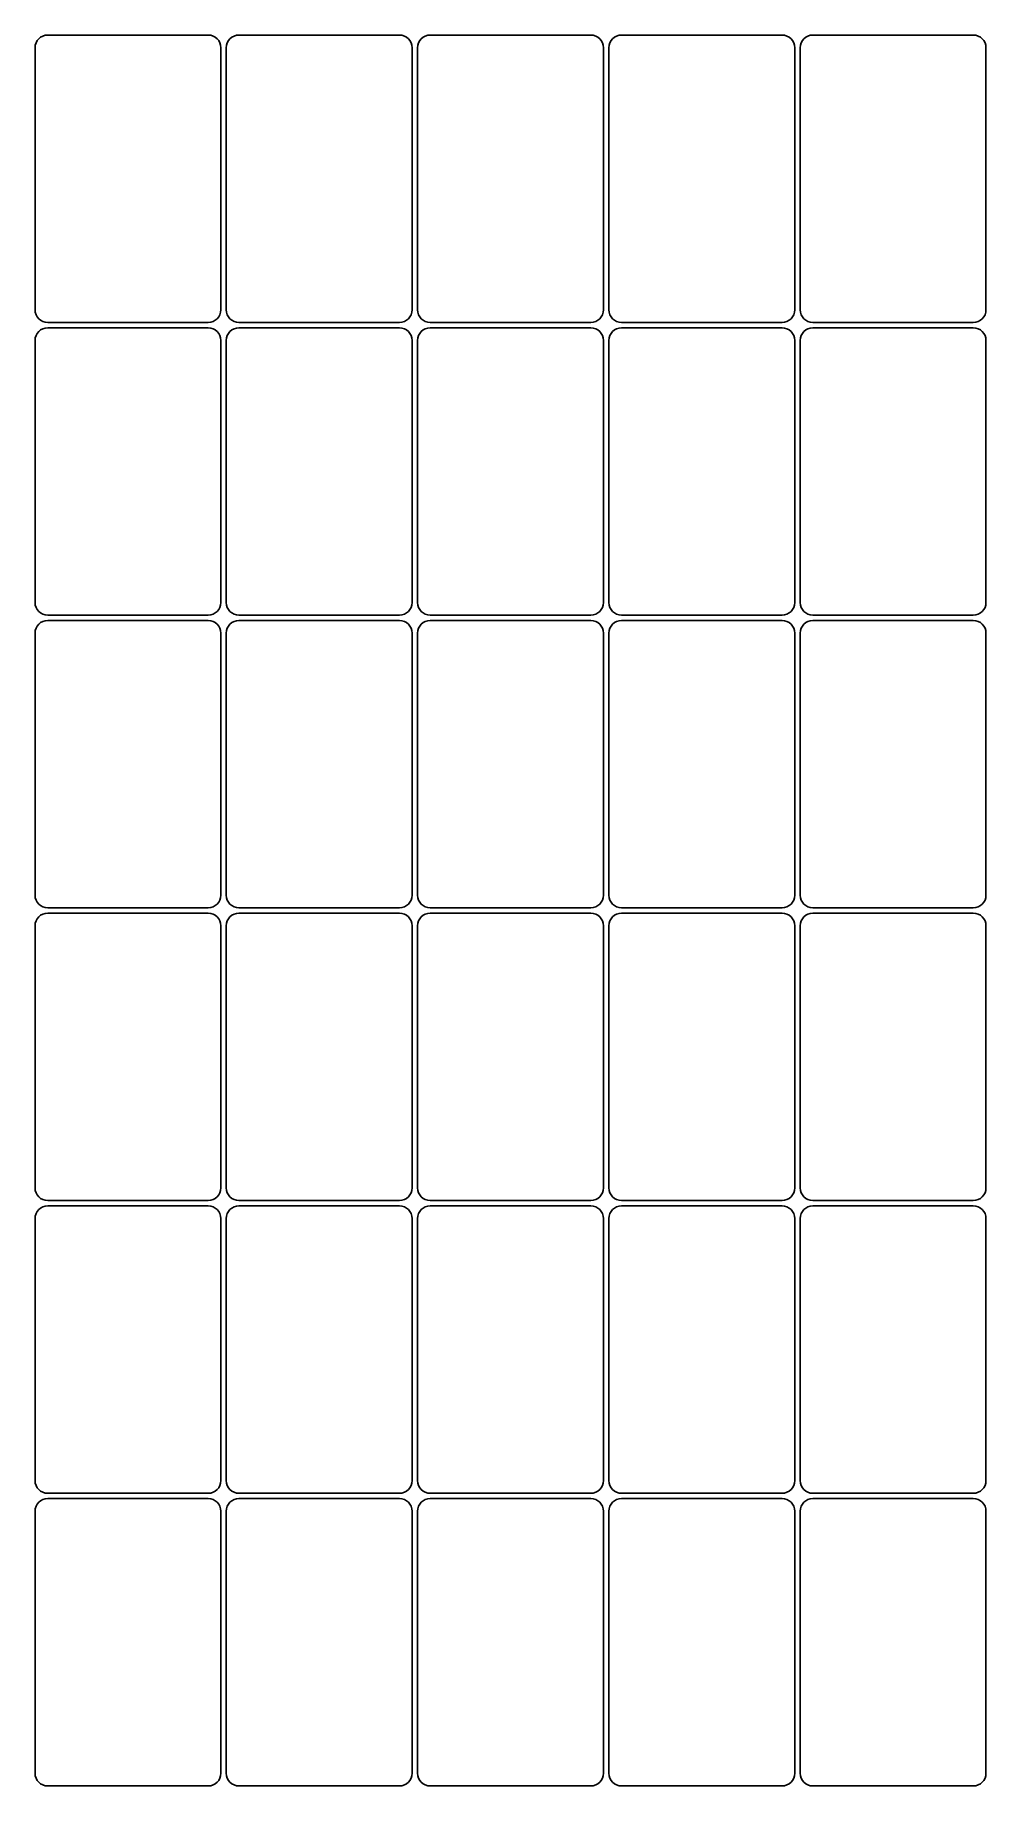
# Model space of a CAD drawing. Header units: millimetres. Extents: x 34 to 259, y -430 to -16.
import ezdxf

# ---------------------------------------------------------------- set-up
doc = ezdxf.new("R2010")
doc.units = ezdxf.units.MM

msp = doc.modelspace()

# ---------------------------------------------------------------- linework, layer by layer
for p, q in [((75.04, -15.75), (37.04, -15.75)), ((120.33, -15.75), (82.33, -15.75)), ((165.63, -15.75), (127.63, -15.75)), ((210.93, -15.75), (172.93, -15.75)), ((256.22, -15.75), (218.22, -15.75)), ((34.04, -18.75), (34.04, -80.75)), ((78.04, -80.75), (78.04, -18.75)), ((79.33, -18.75), (79.33, -80.75)), ((123.33, -80.75), (123.33, -18.75)), ((124.63, -18.75), (124.63, -80.75)), ((168.63, -80.75), (168.63, -18.75)), ((169.93, -18.75), (169.93, -80.75)), ((213.93, -80.75), (213.93, -18.75)), ((215.22, -18.75), (215.22, -80.75)), ((259.22, -80.75), (259.22, -18.75)), ((37.04, -83.75), (75.04, -83.75)), ((75.04, -85.01), (37.04, -85.01)), ((82.33, -83.75), (120.33, -83.75)), ((120.33, -85.01), (82.33, -85.01)), ((127.63, -83.75), (165.63, -83.75)), ((165.63, -85.01), (127.63, -85.01)), ((172.93, -83.75), (210.93, -83.75)), ((210.93, -85.01), (172.93, -85.01)), ((218.22, -83.75), (256.22, -83.75)), ((256.22, -85.01), (218.22, -85.01)), ((34.04, -88.01), (34.04, -150.01)), ((78.04, -150.01), (78.04, -88.01)), ((79.33, -88.01), (79.33, -150.01)), ((123.33, -150.01), (123.33, -88.01)), ((124.63, -88.01), (124.63, -150.01)), ((168.63, -150.01), (168.63, -88.01)), ((169.93, -88.01), (169.93, -150.01)), ((213.93, -150.01), (213.93, -88.01)), ((215.22, -88.01), (215.22, -150.01)), ((259.22, -150.01), (259.22, -88.01)), ((37.04, -153.01), (75.04, -153.01)), ((82.33, -153.01), (120.33, -153.01)), ((127.63, -153.01), (165.63, -153.01)), ((172.93, -153.01), (210.93, -153.01)), ((218.22, -153.01), (256.22, -153.01)), ((34.04, -157.26), (34.04, -219.26)), ((75.04, -154.26), (37.04, -154.26)), ((78.04, -219.26), (78.04, -157.26)), ((79.33, -157.26), (79.33, -219.26)), ((120.33, -154.26), (82.33, -154.26)), ((123.33, -219.26), (123.33, -157.26)), ((124.63, -157.26), (124.63, -219.26)), ((165.63, -154.26), (127.63, -154.26)), ((168.63, -219.26), (168.63, -157.26)), ((169.93, -157.26), (169.93, -219.26)), ((210.93, -154.26), (172.93, -154.26)), ((213.93, -219.26), (213.93, -157.26)), ((215.22, -157.26), (215.22, -219.26)), ((256.22, -154.26), (218.22, -154.26)), ((259.22, -219.26), (259.22, -157.26)), ((37.04, -222.26), (75.04, -222.26)), ((75.04, -223.52), (37.04, -223.52)), ((82.33, -222.26), (120.33, -222.26)), ((120.33, -223.52), (82.33, -223.52)), ((127.63, -222.26), (165.63, -222.26)), ((165.63, -223.52), (127.63, -223.52)), ((172.93, -222.26), (210.93, -222.26)), ((210.93, -223.52), (172.93, -223.52)), ((218.22, -222.26), (256.22, -222.26)), ((256.22, -223.52), (218.22, -223.52)), ((34.04, -226.52), (34.04, -288.52)), ((78.04, -288.52), (78.04, -226.52)), ((79.33, -226.52), (79.33, -288.52)), ((123.33, -288.52), (123.33, -226.52)), ((124.63, -226.52), (124.63, -288.52)), ((168.63, -288.52), (168.63, -226.52)), ((169.93, -226.52), (169.93, -288.52)), ((213.93, -288.52), (213.93, -226.52)), ((215.22, -226.52), (215.22, -288.52)), ((259.22, -288.52), (259.22, -226.52)), ((37.04, -291.52), (75.04, -291.52)), ((75.04, -292.78), (37.04, -292.78)), ((82.33, -291.52), (120.33, -291.52)), ((120.33, -292.78), (82.33, -292.78)), ((127.63, -291.52), (165.63, -291.52)), ((165.63, -292.78), (127.63, -292.78)), ((172.93, -291.52), (210.93, -291.52)), ((210.93, -292.78), (172.93, -292.78)), ((218.22, -291.52), (256.22, -291.52)), ((256.22, -292.78), (218.22, -292.78)), ((34.04, -295.78), (34.04, -357.78)), ((78.04, -357.78), (78.04, -295.78)), ((79.33, -295.78), (79.33, -357.78)), ((123.33, -357.78), (123.33, -295.78)), ((124.63, -295.78), (124.63, -357.78)), ((168.63, -357.78), (168.63, -295.78)), ((169.93, -295.78), (169.93, -357.78)), ((213.93, -357.78), (213.93, -295.78)), ((215.22, -295.78), (215.22, -357.78)), ((259.22, -357.78), (259.22, -295.78)), ((37.04, -360.78), (75.04, -360.78)), ((75.04, -362.03), (37.04, -362.03)), ((82.33, -360.78), (120.33, -360.78)), ((120.33, -362.03), (82.33, -362.03)), ((127.63, -360.78), (165.63, -360.78)), ((165.63, -362.03), (127.63, -362.03)), ((172.93, -360.78), (210.93, -360.78)), ((210.93, -362.03), (172.93, -362.03)), ((218.22, -360.78), (256.22, -360.78)), ((256.22, -362.03), (218.22, -362.03)), ((34.04, -365.03), (34.04, -427.03)), ((78.04, -427.03), (78.04, -365.03)), ((79.33, -365.03), (79.33, -427.03)), ((123.33, -427.03), (123.33, -365.03)), ((124.63, -365.03), (124.63, -427.03)), ((168.63, -427.03), (168.63, -365.03)), ((169.93, -365.03), (169.93, -427.03)), ((213.93, -427.03), (213.93, -365.03)), ((215.22, -365.03), (215.22, -427.03)), ((259.22, -427.03), (259.22, -365.03)), ((37.04, -430.03), (75.04, -430.03)), ((82.33, -430.03), (120.33, -430.03)), ((127.63, -430.03), (165.63, -430.03)), ((172.93, -430.03), (210.93, -430.03)), ((218.22, -430.03), (256.22, -430.03))]:
    msp.add_line(p, q)
for centre, start, end in [((37.04, -18.75), 90, 180), ((75.04, -18.75), 0, 90), ((82.33, -18.75), 90, 180), ((120.33, -18.75), 0, 90), ((127.63, -18.75), 90, 180), ((165.63, -18.75), 0, 90), ((172.93, -18.75), 90, 180), ((210.93, -18.75), 0, 90), ((218.22, -18.75), 90, 180), ((256.22, -18.75), 0, 90), ((37.04, -80.75), 180, 270), ((75.04, -80.75), 270, 360), ((82.33, -80.75), 180, 270), ((120.33, -80.75), 270, 360), ((127.63, -80.75), 180, 270), ((165.63, -80.75), 270, 360), ((172.93, -80.75), 180, 270), ((210.93, -80.75), 270, 360), ((218.22, -80.75), 180, 270), ((256.22, -80.75), 270, 360), ((37.04, -88.01), 90, 180), ((75.04, -88.01), 0, 90), ((82.33, -88.01), 90, 180), ((120.33, -88.01), 0, 90), ((127.63, -88.01), 90, 180), ((165.63, -88.01), 0, 90), ((172.93, -88.01), 90, 180), ((210.93, -88.01), 0, 90), ((218.22, -88.01), 90, 180), ((256.22, -88.01), 0, 90), ((37.04, -150.01), 180, 270), ((75.04, -150.01), 270, 360), ((82.33, -150.01), 180, 270), ((120.33, -150.01), 270, 360), ((127.63, -150.01), 180, 270), ((165.63, -150.01), 270, 360), ((172.93, -150.01), 180, 270), ((210.93, -150.01), 270, 360), ((218.22, -150.01), 180, 270), ((256.22, -150.01), 270, 360), ((37.04, -157.26), 90, 180), ((75.04, -157.26), 0, 90), ((82.33, -157.26), 90, 180), ((120.33, -157.26), 0, 90), ((127.63, -157.26), 90, 180), ((165.63, -157.26), 0, 90), ((172.93, -157.26), 90, 180), ((210.93, -157.26), 0, 90), ((218.22, -157.26), 90, 180), ((256.22, -157.26), 0, 90), ((37.04, -219.26), 180, 270), ((75.04, -219.26), 270, 360), ((82.33, -219.26), 180, 270), ((120.33, -219.26), 270, 360), ((127.63, -219.26), 180, 270), ((165.63, -219.26), 270, 360), ((172.93, -219.26), 180, 270), ((210.93, -219.26), 270, 360), ((218.22, -219.26), 180, 270), ((256.22, -219.26), 270, 360), ((37.04, -226.52), 90, 180), ((75.04, -226.52), 0, 90), ((82.33, -226.52), 90, 180), ((120.33, -226.52), 0, 90), ((127.63, -226.52), 90, 180), ((165.63, -226.52), 0, 90), ((172.93, -226.52), 90, 180), ((210.93, -226.52), 0, 90), ((218.22, -226.52), 90, 180), ((256.22, -226.52), 0, 90), ((37.04, -288.52), 180, 270), ((75.04, -288.52), 270, 360), ((82.33, -288.52), 180, 270), ((120.33, -288.52), 270, 360), ((127.63, -288.52), 180, 270), ((165.63, -288.52), 270, 360), ((172.93, -288.52), 180, 270), ((210.93, -288.52), 270, 360), ((218.22, -288.52), 180, 270), ((256.22, -288.52), 270, 360), ((37.04, -295.78), 90, 180), ((75.04, -295.78), 0, 90), ((82.33, -295.78), 90, 180), ((120.33, -295.78), 0, 90), ((127.63, -295.78), 90, 180), ((165.63, -295.78), 0, 90), ((172.93, -295.78), 90, 180), ((210.93, -295.78), 0, 90), ((218.22, -295.78), 90, 180), ((256.22, -295.78), 0, 90), ((37.04, -357.78), 180, 270), ((75.04, -357.78), 270, 360), ((82.33, -357.78), 180, 270), ((120.33, -357.78), 270, 360), ((127.63, -357.78), 180, 270), ((165.63, -357.78), 270, 360), ((172.93, -357.78), 180, 270), ((210.93, -357.78), 270, 360), ((218.22, -357.78), 180, 270), ((256.22, -357.78), 270, 360), ((37.04, -365.03), 90, 180), ((75.04, -365.03), 0, 90), ((82.33, -365.03), 90, 180), ((120.33, -365.03), 0, 90), ((127.63, -365.03), 90, 180), ((165.63, -365.03), 0, 90), ((172.93, -365.03), 90, 180), ((210.93, -365.03), 0, 90), ((218.22, -365.03), 90, 180), ((256.22, -365.03), 0, 90), ((37.04, -427.03), 180, 270), ((75.04, -427.03), 270, 360), ((82.33, -427.03), 180, 270), ((120.33, -427.03), 270, 360), ((127.63, -427.03), 180, 270), ((165.63, -427.03), 270, 360), ((172.93, -427.03), 180, 270), ((210.93, -427.03), 270, 360), ((218.22, -427.03), 180, 270), ((256.22, -427.03), 270, 360)]:
    msp.add_arc(centre, 3, start, end)

doc.saveas('drawing.dxf')
